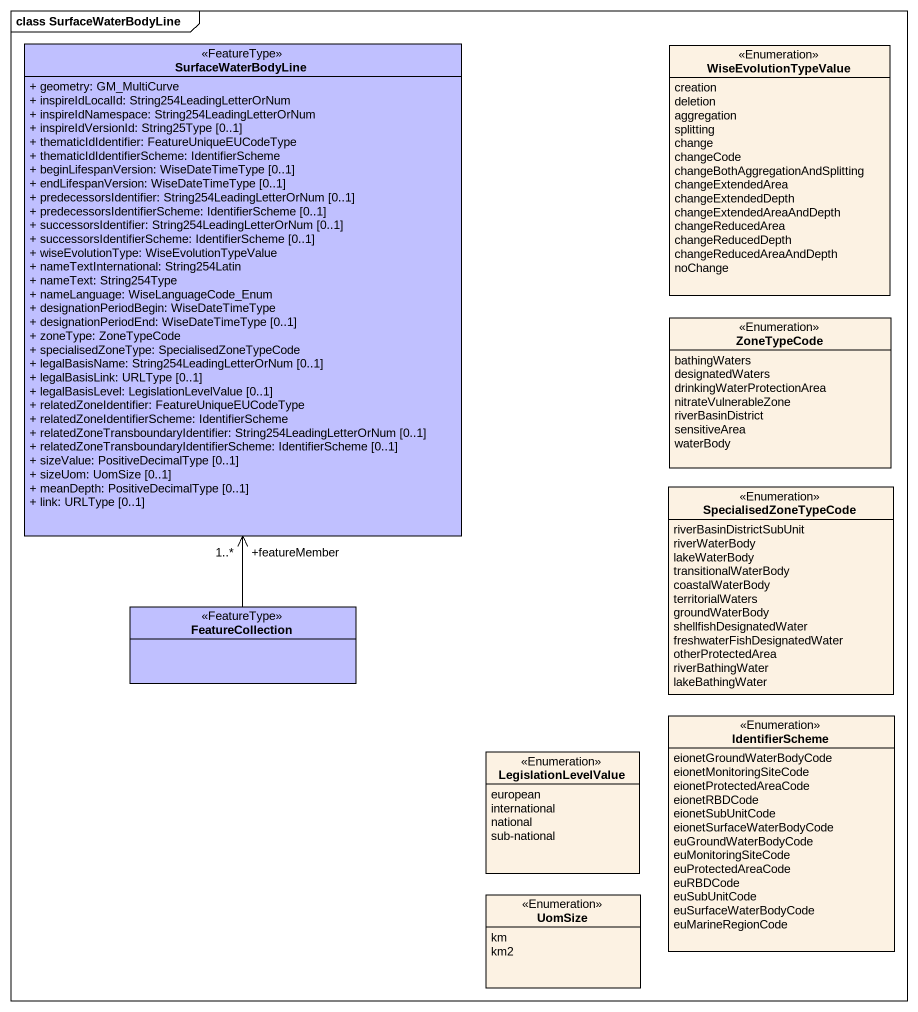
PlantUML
@startuml
mainframe class SurfaceWaterBodyLine
hide circle
hide empty members
skinparam classAttributeIconSize 0
class SurfaceWaterBodyLine <<FeatureType>> #C0C0FF {
  + geometry: GM_MultiCurve
  + inspireIdLocalId: String254LeadingLetterOrNum
  + inspireIdNamespace: String254LeadingLetterOrNum
  + inspireIdVersionId: String25Type [0..1]
  + thematicIdIdentifier: FeatureUniqueEUCodeType
  + thematicIdIdentifierScheme: IdentifierScheme
  + beginLifespanVersion: WiseDateTimeType [0..1]
  + endLifespanVersion: WiseDateTimeType [0..1]
  + predecessorsIdentifier: String254LeadingLetterOrNum [0..1]
  + predecessorsIdentifierScheme: IdentifierScheme [0..1]
  + successorsIdentifier: String254LeadingLetterOrNum [0..1]
  + successorsIdentifierScheme: IdentifierScheme [0..1]
  + wiseEvolutionType: WiseEvolutionTypeValue
  + nameTextInternational: String254Latin
  + nameText: String254Type
  + nameLanguage: WiseLanguageCode_Enum
  + designationPeriodBegin: WiseDateTimeType
  + designationPeriodEnd: WiseDateTimeType [0..1]
  + zoneType: ZoneTypeCode
  + specialisedZoneType: SpecialisedZoneTypeCode
  + legalBasisName: String254LeadingLetterOrNum [0..1]
  + legalBasisLink: URLType [0..1]
  + legalBasisLevel: LegislationLevelValue [0..1]
  + relatedZoneIdentifier: FeatureUniqueEUCodeType
  + relatedZoneIdentifierScheme: IdentifierScheme
  + relatedZoneTransboundaryIdentifier: String254LeadingLetterOrNum [0..1]
  + relatedZoneTransboundaryIdentifierScheme: IdentifierScheme [0..1]
  + sizeValue: PositiveDecimalType [0..1]
  + sizeUom: UomSize [0..1]
  + meanDepth: PositiveDecimalType [0..1]
  + link: URLType [0..1]
}
enum WiseEvolutionTypeValue <<Enumeration>> #FCF2E3 {
  creation
  deletion
  aggregation
  splitting
  change
  changeCode
  changeBothAggregationAndSplitting
  changeExtendedArea
  changeExtendedDepth
  changeExtendedAreaAndDepth
  changeReducedArea
  changeReducedDepth
  changeReducedAreaAndDepth
  noChange
}
enum ZoneTypeCode <<Enumeration>> #FCF2E3 {
  bathingWaters
  designatedWaters
  drinkingWaterProtectionArea
  nitrateVulnerableZone
  riverBasinDistrict
  sensitiveArea
  waterBody
}
enum SpecialisedZoneTypeCode <<Enumeration>> #FCF2E3 {
  riverBasinDistrictSubUnit
  riverWaterBody
  lakeWaterBody
  transitionalWaterBody
  coastalWaterBody
  territorialWaters
  groundWaterBody
  shellfishDesignatedWater
  freshwaterFishDesignatedWater
  otherProtectedArea
  riverBathingWater
  lakeBathingWater
}
class FeatureCollection <<FeatureType>> #C0C0FF
enum LegislationLevelValue <<Enumeration>> #FCF2E3 {
  european
  international
  national
  sub-national
}
enum IdentifierScheme <<Enumeration>> #FCF2E3 {
  eionetGroundWaterBodyCode
  eionetMonitoringSiteCode
  eionetProtectedAreaCode
  eionetRBDCode
  eionetSubUnitCode
  eionetSurfaceWaterBodyCode
  euGroundWaterBodyCode
  euMonitoringSiteCode
  euProtectedAreaCode
  euRBDCode
  euSubUnitCode
  euSurfaceWaterBodyCode
  euMarineRegionCode
}
enum UomSize <<Enumeration>> #FCF2E3 {
  km
  km2
}
FeatureCollection -up-> "+featureMember\n1..*" SurfaceWaterBodyLine
@enduml
